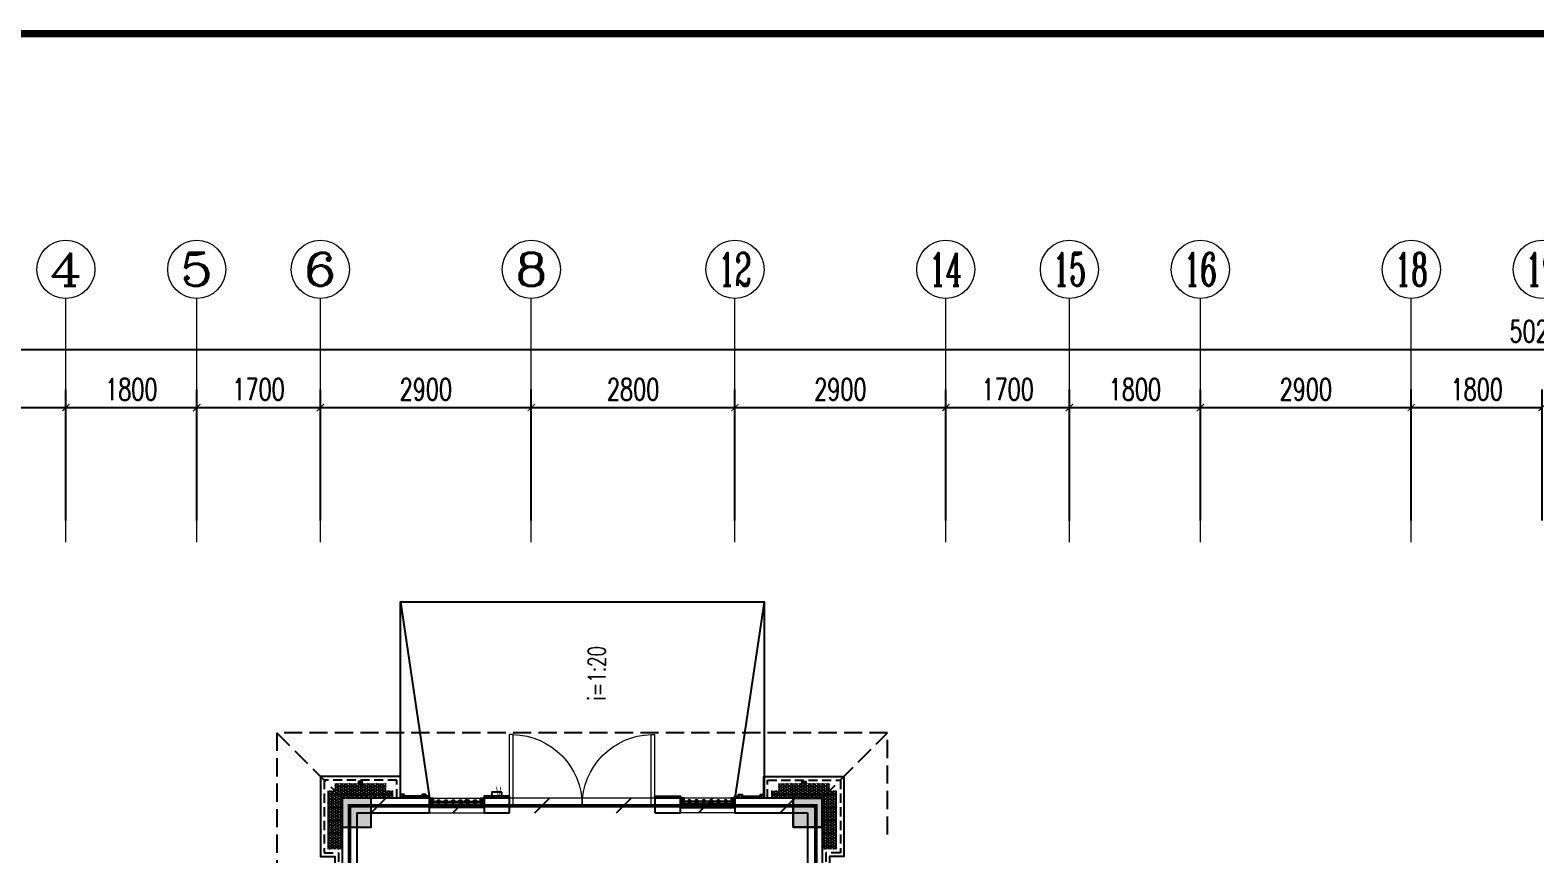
# Model space of a CAD drawing. Extents: x 3753737 to 4713801, y -857380 to 24339.
# Drawn here: x 4557557 to 4578249, y -760651 to -749327 of the extents above; entities that cross this region are included whole.
import ezdxf
from ezdxf.enums import TextEntityAlignment as Align

# ---------------------------------------------------------------- set-up
doc = ezdxf.new("R2010")
doc.units = 0
doc.header["$LTSCALE"] = 1000
doc.header["$MEASUREMENT"] = 0
for name, pattern in [('CENTER2', [1.125, 0.75, -0.125, 0.125, -0.125]), ('DASH', [0.35, 0.25, -0.1]), ('HIDDEN', [0.375, 0.25, -0.125])]:
    doc.linetypes.add(name, pattern=pattern)
doc.layers.get('0').update_dxf_attribs({"linetype": 'CONTINUOUS'})
doc.layers.get('Defpoints').update_dxf_attribs({"linetype": 'CONTINUOUS'})
for name, color, linetype in [('!!电气', 1, 'CONTINUOUS'), ('A-EQPM-MECH', 191, 'CONTINUOUS'), ('SHTLN', 4, 'CONTINUOUS'), ('WALL', 252, 'CONTINUOUS'), ('WIRE-接地', 2, 'CONTINUOUS'), ('修改标示', 212, 'CONTINUOUS'), ('卫生间', 6, 'CONTINUOUS'), ('看线', 185, 'CONTINUOUS'), ('立面', 73, 'CONTINUOUS'), ('立面-看线', 251, 'CONTINUOUS'), ('铝合金', 144, 'CONTINUOUS')]:
    doc.layers.add(name, color=color, linetype=linetype)
for name, color, linetype, lineweight in [('AXIS', 114, 'CONTINUOUS', 20), ('AXIS_TEXT', 7, 'CONTINUOUS', 20), ('PUB_HATCH', 8, 'CONTINUOUS', 9), ('PUB_TEXT', 7, 'CONTINUOUS', 20), ('WINDOW', 146, 'CONTINUOUS', 20), ('图框', 147, 'CONTINUOUS', 20)]:
    doc.layers.add(name, color=color, linetype=linetype, lineweight=lineweight)
doc.styles.add('_TCH_AXIS', font='COMPLEX', dxfattribs={"bigfont": 'GBCBIG'})
doc.styles.add('_TCH_DIM', font='SIMPLEX', dxfattribs={"bigfont": 'GBCBIG'})
doc.styles.add('_TCH_DIM_T3', font='SIMPLEX.shx', dxfattribs={"width": 0.705882, "bigfont": 'GBCBIG.shx'})
doc.styles.add('COMPLEX', font='COMPLEX')
doc.styles.get("Standard").update_dxf_attribs({"font": 'gbenor.shx', "bigfont": 'gbcbig.shx'})
doc.dimstyles.new('_TCH_ARCH&&100', dxfattribs={"dimtxt": 297.5, "dimasz": 100, "dimexe": 250, "dimexo": 300, "dimgap": 100, "dimtad": 1, "dimdec": 0, "dimzin": 0, "dimdsep": 46, "dimtxsty": '_TCH_DIM_T3', "dimblk": 'ARCHTICK', "dimcen": 0.09, "dimclrt": 7, "dimazin": 2, "dimtfac": 1, "dimtdec": 0, "dimtix": 1, "dimtmove": 2, "dimatfit": 3, "dimfxl": 1, "dimtolj": 1, "dimtzin": 0, "dimarcsym": 0})
pattern_1 = [(45, (-879550.0308, -779765.5013), (-2.24506403, 2.24506403), [])]
pattern_2 = [(45, (-879750.0308, -780835.0008), (-2.24506403, 2.24506403), [])]
pattern_3 = [(45, (-691492.517, -939480.5144), (-2.24506403, 2.24506403), [])]
pattern_4 = [(45, (-691392.517, -939480.5153), (-2.24506403, 2.24506403), [])]
pattern_5 = [(45, (-691292.517, -939480.5162), (-2.24506403, 2.24506403), [])]
pattern_6 = [(45, (-691192.517, -939480.517), (-2.24506403, 2.24506403), [])]
pattern_7 = [(45, (-691092.517, -939480.518), (-2.24506403, 2.24506403), [])]
pattern_8 = [(45, (-690992.517, -939480.519), (-2.24506403, 2.24506403), [])]
pattern_9 = [(45, (-691602.5177, -939480.5138), (-2.24506403, 2.24506403), [])]
pattern_10 = [(45, (-690902.5144, -939480.51), (-2.24506403, 2.24506403), [])]
pattern_11 = [(0, (-420517.216, -516416.725), (30.95625, 17.872595), [20.6375, -41.275]), (120, (-420517.216, -516416.725), (-30.9562463, 17.8726014), [20.6375, -41.275]), (60, (-420517.216, -516416.725), (3.7e-06, 35.7451964), [-41.275, 20.6375])]
pattern_12 = [(45, (-691542.282, -939480.3315), (-2.24506403, 2.24506403), [])]

# ---------------------------------------------------------------- blocks, each defined once
blk = doc.blocks.new('A$C028C60F5')
at = {"color": 252}
blk.add_lwpolyline([(400, 0), (0, 0), (0, -400), (400, -400)], close=True, dxfattribs=at)
at = {"layer": 'PUB_HATCH', "color": 252}
blk.add_solid([(0, -400), (400, -400), (0, 0), (400, 0)], dxfattribs=at)
blk = doc.blocks.new('A$C7D502F78')
at = {"layer": '修改标示', "ltscale": 2}
blk.add_lwpolyline([(-151, 197), (-11, 197), (-11, 142), (-151, 142)], close=True, dxfattribs=at)
at = {"layer": 'PUB_TEXT', "width": 0.6}
blk.add_text('V', height=175, dxfattribs=at).set_placement((-147, 99))
blk = doc.blocks.new('A$C148B7D8E')
at = {"layer": '卫生间', "color": 252, "linetype": 'DASH'}
for p, q in [((7700, 15400), (8600, 14500)), ((15200, 14500), (16100, 15400))]:
    blk.add_line(p, q, dxfattribs=at)
blk.add_lwpolyline([(16100, 14000), (16100, 15400), (7700, 15400), (7700, 10800), (7300, 10800), (7300, 10000), (900, 10000), (900, 9000), (-900, 9000), (-900, -900), (1750, -900), (1750, -2100), (23450, -2100), (23450, -900), (25100, -900)], dxfattribs=at)
blk = doc.blocks.new('A$C3EFA6995')
for p in [(9700, 100), (9700, -2400), (15900, -2400)]:
    blk.add_blockref('A$C028C60F5', p)
at = {"xscale": -1}
blk.add_blockref('A$C028C60F5', (16300, 100), dxfattribs=at)
blk = doc.blocks.new('_ArchTick')
at = {"color": 0, "linetype": 'ByBlock', "const_width": 0.15}
blk.add_lwpolyline([(-0.5, -0.5), (0.5, 0.5)], dxfattribs=at)
blk = doc.blocks.new('*D401')
at = {"layer": 'AXIS', "color": 0, "lineweight": -2, "transparency": 16777216}
for p, q in [((-100, 19418), (-100, 22020)), ((50100, 19418), (50100, 22020)), ((-100, 21770), (50100, 21770))]:
    blk.add_line(p, q, dxfattribs=at)
at = {"layer": 'Defpoints', "color": 0, "transparency": 16777216}
for p in [(50100, 21770), (-100, 19118), (50100, 19118)]:
    blk.add_point(p, dxfattribs=at)
at = {"layer": 'AXIS', "color": 0, "lineweight": -2, "transparency": 16777216, "xscale": 100, "yscale": 100, "zscale": 100, "rotation": 180}
blk.add_blockref('_ArchTick', (-100, 21770), dxfattribs=at)
at = {"layer": 'AXIS', "color": 0, "lineweight": -2, "transparency": 16777216, "xscale": 100, "yscale": 100, "zscale": 100}
blk.add_blockref('_ArchTick', (50100, 21770), dxfattribs=at)
at = {"layer": 'AXIS', "color": 7, "transparency": 16777216, "insert": (25000, 22019), "char_height": 297.5, "attachment_point": 5, "style": '_TCH_DIM_T3'}
blk.add_mtext('\\A1;50200', dxfattribs=at)
blk = doc.blocks.new('*D404')
at = {"layer": 'AXIS', "color": 0, "lineweight": -2, "transparency": 16777216}
for p, q in [((1800, 19418), (1800, 21220)), ((4700, 19418), (4700, 21220)), ((1800, 20970), (4700, 20970))]:
    blk.add_line(p, q, dxfattribs=at)
at = {"layer": 'Defpoints', "color": 0, "transparency": 16777216}
for p in [(4700, 20970), (1800, 19118), (4700, 19118)]:
    blk.add_point(p, dxfattribs=at)
at = {"layer": 'AXIS', "color": 0, "lineweight": -2, "transparency": 16777216, "xscale": 100, "yscale": 100, "zscale": 100, "rotation": 180}
blk.add_blockref('_ArchTick', (1800, 20970), dxfattribs=at)
at = {"layer": 'AXIS', "color": 0, "lineweight": -2, "transparency": 16777216, "xscale": 100, "yscale": 100, "zscale": 100}
blk.add_blockref('_ArchTick', (4700, 20970), dxfattribs=at)
at = {"layer": 'AXIS', "color": 7, "transparency": 16777216, "insert": (3250, 21219), "char_height": 297.5, "attachment_point": 5, "style": '_TCH_DIM_T3'}
blk.add_mtext('\\A1;2900', dxfattribs=at)
blk = doc.blocks.new('*D405')
at = {"layer": 'AXIS', "color": 0, "lineweight": -2, "transparency": 16777216}
for p, q in [((4700, 19418), (4700, 21220)), ((6500, 19418), (6500, 21220)), ((4700, 20970), (6500, 20970))]:
    blk.add_line(p, q, dxfattribs=at)
at = {"layer": 'Defpoints', "color": 0, "transparency": 16777216}
for p in [(6500, 20970), (4700, 19118), (6500, 19118)]:
    blk.add_point(p, dxfattribs=at)
at = {"layer": 'AXIS', "color": 0, "lineweight": -2, "transparency": 16777216, "xscale": 100, "yscale": 100, "zscale": 100, "rotation": 180}
blk.add_blockref('_ArchTick', (4700, 20970), dxfattribs=at)
at = {"layer": 'AXIS', "color": 0, "lineweight": -2, "transparency": 16777216, "xscale": 100, "yscale": 100, "zscale": 100}
blk.add_blockref('_ArchTick', (6500, 20970), dxfattribs=at)
at = {"layer": 'AXIS', "color": 7, "transparency": 16777216, "insert": (5600, 21219), "char_height": 297.5, "attachment_point": 5, "style": '_TCH_DIM_T3'}
blk.add_mtext('\\A1;1800', dxfattribs=at)
blk = doc.blocks.new('*D406')
at = {"layer": 'AXIS', "color": 0, "lineweight": -2, "transparency": 16777216}
for p, q in [((6500, 19418), (6500, 21220)), ((8200, 19418), (8200, 21220)), ((6500, 20970), (8200, 20970))]:
    blk.add_line(p, q, dxfattribs=at)
at = {"layer": 'Defpoints', "color": 0, "transparency": 16777216}
for p in [(8200, 20970), (6500, 19118), (8200, 19118)]:
    blk.add_point(p, dxfattribs=at)
at = {"layer": 'AXIS', "color": 0, "lineweight": -2, "transparency": 16777216, "xscale": 100, "yscale": 100, "zscale": 100, "rotation": 180}
blk.add_blockref('_ArchTick', (6500, 20970), dxfattribs=at)
at = {"layer": 'AXIS', "color": 0, "lineweight": -2, "transparency": 16777216, "xscale": 100, "yscale": 100, "zscale": 100}
blk.add_blockref('_ArchTick', (8200, 20970), dxfattribs=at)
at = {"layer": 'AXIS', "color": 7, "transparency": 16777216, "insert": (7350, 21219), "char_height": 297.5, "attachment_point": 5, "style": '_TCH_DIM_T3'}
blk.add_mtext('\\A1;1700', dxfattribs=at)
blk = doc.blocks.new('*D407')
at = {"layer": 'AXIS', "color": 0, "lineweight": -2, "transparency": 16777216}
for p, q in [((8200, 19418), (8200, 21220)), ((11100, 19418), (11100, 21220)), ((8200, 20970), (11100, 20970))]:
    blk.add_line(p, q, dxfattribs=at)
at = {"layer": 'Defpoints', "color": 0, "transparency": 16777216}
for p in [(11100, 20970), (8200, 19118), (11100, 19118)]:
    blk.add_point(p, dxfattribs=at)
at = {"layer": 'AXIS', "color": 0, "lineweight": -2, "transparency": 16777216, "xscale": 100, "yscale": 100, "zscale": 100, "rotation": 180}
blk.add_blockref('_ArchTick', (8200, 20970), dxfattribs=at)
at = {"layer": 'AXIS', "color": 0, "lineweight": -2, "transparency": 16777216, "xscale": 100, "yscale": 100, "zscale": 100}
blk.add_blockref('_ArchTick', (11100, 20970), dxfattribs=at)
at = {"layer": 'AXIS', "color": 7, "transparency": 16777216, "insert": (9650, 21219), "char_height": 297.5, "attachment_point": 5, "style": '_TCH_DIM_T3'}
blk.add_mtext('\\A1;2900', dxfattribs=at)
blk = doc.blocks.new('*D408')
at = {"layer": 'AXIS', "color": 0, "lineweight": -2, "transparency": 16777216}
for p, q in [((11100, 19418), (11100, 21220)), ((13900, 19418), (13900, 21220)), ((11100, 20970), (13900, 20970))]:
    blk.add_line(p, q, dxfattribs=at)
at = {"layer": 'Defpoints', "color": 0, "transparency": 16777216}
for p in [(13900, 20970), (11100, 19118), (13900, 19118)]:
    blk.add_point(p, dxfattribs=at)
at = {"layer": 'AXIS', "color": 0, "lineweight": -2, "transparency": 16777216, "xscale": 100, "yscale": 100, "zscale": 100, "rotation": 180}
blk.add_blockref('_ArchTick', (11100, 20970), dxfattribs=at)
at = {"layer": 'AXIS', "color": 0, "lineweight": -2, "transparency": 16777216, "xscale": 100, "yscale": 100, "zscale": 100}
blk.add_blockref('_ArchTick', (13900, 20970), dxfattribs=at)
at = {"layer": 'AXIS', "color": 7, "transparency": 16777216, "insert": (12500, 21219), "char_height": 297.5, "attachment_point": 5, "style": '_TCH_DIM_T3'}
blk.add_mtext('\\A1;2800', dxfattribs=at)
blk = doc.blocks.new('*D409')
at = {"layer": 'AXIS', "color": 0, "lineweight": -2, "transparency": 16777216}
for p, q in [((13900, 19418), (13900, 21220)), ((16800, 19418), (16800, 21220)), ((13900, 20970), (16800, 20970))]:
    blk.add_line(p, q, dxfattribs=at)
at = {"layer": 'Defpoints', "color": 0, "transparency": 16777216}
for p in [(16800, 20970), (13900, 19118), (16800, 19118)]:
    blk.add_point(p, dxfattribs=at)
at = {"layer": 'AXIS', "color": 0, "lineweight": -2, "transparency": 16777216, "xscale": 100, "yscale": 100, "zscale": 100, "rotation": 180}
blk.add_blockref('_ArchTick', (13900, 20970), dxfattribs=at)
at = {"layer": 'AXIS', "color": 0, "lineweight": -2, "transparency": 16777216, "xscale": 100, "yscale": 100, "zscale": 100}
blk.add_blockref('_ArchTick', (16800, 20970), dxfattribs=at)
at = {"layer": 'AXIS', "color": 7, "transparency": 16777216, "insert": (15350, 21219), "char_height": 297.5, "attachment_point": 5, "style": '_TCH_DIM_T3'}
blk.add_mtext('\\A1;2900', dxfattribs=at)
blk = doc.blocks.new('*D410')
at = {"layer": 'AXIS', "color": 0, "lineweight": -2, "transparency": 16777216}
for p, q in [((16800, 19418), (16800, 21220)), ((18500, 19418), (18500, 21220)), ((16800, 20970), (18500, 20970))]:
    blk.add_line(p, q, dxfattribs=at)
at = {"layer": 'Defpoints', "color": 0, "transparency": 16777216}
for p in [(18500, 20970), (16800, 19118), (18500, 19118)]:
    blk.add_point(p, dxfattribs=at)
at = {"layer": 'AXIS', "color": 0, "lineweight": -2, "transparency": 16777216, "xscale": 100, "yscale": 100, "zscale": 100, "rotation": 180}
blk.add_blockref('_ArchTick', (16800, 20970), dxfattribs=at)
at = {"layer": 'AXIS', "color": 0, "lineweight": -2, "transparency": 16777216, "xscale": 100, "yscale": 100, "zscale": 100}
blk.add_blockref('_ArchTick', (18500, 20970), dxfattribs=at)
at = {"layer": 'AXIS', "color": 7, "transparency": 16777216, "insert": (17650, 21219), "char_height": 297.5, "attachment_point": 5, "style": '_TCH_DIM_T3'}
blk.add_mtext('\\A1;1700', dxfattribs=at)
blk = doc.blocks.new('*D411')
at = {"layer": 'AXIS', "color": 0, "lineweight": -2, "transparency": 16777216}
for p, q in [((18500, 19418), (18500, 21220)), ((20300, 19418), (20300, 21220)), ((18500, 20970), (20300, 20970))]:
    blk.add_line(p, q, dxfattribs=at)
at = {"layer": 'Defpoints', "color": 0, "transparency": 16777216}
for p in [(20300, 20970), (18500, 19118), (20300, 19118)]:
    blk.add_point(p, dxfattribs=at)
at = {"layer": 'AXIS', "color": 0, "lineweight": -2, "transparency": 16777216, "xscale": 100, "yscale": 100, "zscale": 100, "rotation": 180}
blk.add_blockref('_ArchTick', (18500, 20970), dxfattribs=at)
at = {"layer": 'AXIS', "color": 0, "lineweight": -2, "transparency": 16777216, "xscale": 100, "yscale": 100, "zscale": 100}
blk.add_blockref('_ArchTick', (20300, 20970), dxfattribs=at)
at = {"layer": 'AXIS', "color": 7, "transparency": 16777216, "insert": (19400, 21219), "char_height": 297.5, "attachment_point": 5, "style": '_TCH_DIM_T3'}
blk.add_mtext('\\A1;1800', dxfattribs=at)
blk = doc.blocks.new('*D412')
at = {"layer": 'AXIS', "color": 0, "lineweight": -2, "transparency": 16777216}
for p, q in [((20300, 19418), (20300, 21220)), ((23200, 19418), (23200, 21220)), ((20300, 20970), (23200, 20970))]:
    blk.add_line(p, q, dxfattribs=at)
at = {"layer": 'Defpoints', "color": 0, "transparency": 16777216}
for p in [(23200, 20970), (20300, 19118), (23200, 19118)]:
    blk.add_point(p, dxfattribs=at)
at = {"layer": 'AXIS', "color": 0, "lineweight": -2, "transparency": 16777216, "xscale": 100, "yscale": 100, "zscale": 100, "rotation": 180}
blk.add_blockref('_ArchTick', (20300, 20970), dxfattribs=at)
at = {"layer": 'AXIS', "color": 0, "lineweight": -2, "transparency": 16777216, "xscale": 100, "yscale": 100, "zscale": 100}
blk.add_blockref('_ArchTick', (23200, 20970), dxfattribs=at)
at = {"layer": 'AXIS', "color": 7, "transparency": 16777216, "insert": (21750, 21219), "char_height": 297.5, "attachment_point": 5, "style": '_TCH_DIM_T3'}
blk.add_mtext('\\A1;2900', dxfattribs=at)
blk = doc.blocks.new('*D413')
at = {"layer": 'AXIS', "color": 0, "lineweight": -2, "transparency": 16777216}
for p, q in [((23200, 19418), (23200, 21220)), ((25000, 19418), (25000, 21220)), ((23200, 20970), (25000, 20970))]:
    blk.add_line(p, q, dxfattribs=at)
at = {"layer": 'Defpoints', "color": 0, "transparency": 16777216}
for p in [(25000, 20970), (23200, 19118), (25000, 19118)]:
    blk.add_point(p, dxfattribs=at)
at = {"layer": 'AXIS', "color": 0, "lineweight": -2, "transparency": 16777216, "xscale": 100, "yscale": 100, "zscale": 100, "rotation": 180}
blk.add_blockref('_ArchTick', (23200, 20970), dxfattribs=at)
at = {"layer": 'AXIS', "color": 0, "lineweight": -2, "transparency": 16777216, "xscale": 100, "yscale": 100, "zscale": 100}
blk.add_blockref('_ArchTick', (25000, 20970), dxfattribs=at)
at = {"layer": 'AXIS', "color": 7, "transparency": 16777216, "insert": (24100, 21219), "char_height": 297.5, "attachment_point": 5, "style": '_TCH_DIM_T3'}
blk.add_mtext('\\A1;1800', dxfattribs=at)
blk = doc.blocks.new('_AXISO')
blk.add_circle((0, 0), 0.5)
at = {"layer": 'AXIS_TEXT', "style": 'COMPLEX', "width": 1.041667}
blk.add_attdef('A', text='', height=0.56, dxfattribs=at).set_placement((-0.25, -0.28), (0.25, -0.28), align=Align.FIT)
blk = doc.blocks.new('$WINLIB2D$00000001')
at = {"color": 0}
for points in [[(-0.5, 0.5), (-0.5, -0.5)], [(-0.5, 0.5), (0.5, 0.5)], [(0.5, -0.5), (0.5, 0.5)], [(0.5, 0.167), (-0.5, 0.167)], [(0.5, -0.167), (-0.5, -0.167)], [(-0.5, -0.5), (0.5, -0.5)]]:
    blk.add_lwpolyline(points, dxfattribs=at)
blk = doc.blocks.new('$DorLib2D$00000002')
for p, q in [((-0.5, 0), (-0.5, 0.4875)), ((-0.475, 0.4875), (-0.5, 0.4875)), ((-0.475, 0), (-0.475, 0.4875)), ((0.475, 0), (0.475, 0.4875)), ((0.475, 0.4875), (0.5, 0.4875)), ((0.5, 0), (0.5, 0.4875)), ((-0.5, 0), (-0.475, 0)), ((0.5, 0), (0.475, 0))]:
    blk.add_line(p, q)
at = {"lineweight": 13}
for centre, start, end in [((-0.4875, 0), 0, 88.53072), ((0.4875, 0), 91.46928, 180)]:
    blk.add_arc(centre, 0.4875, start, end, dxfattribs=at)
blk = doc.blocks.new('$TelecSys$00000008')
blk.add_line((0.4, 0.4), (-0.4, -0.4))
blk = doc.blocks.new('A$C66B635E3')
at = {"layer": '立面'}
h = blk.add_hatch(dxfattribs=at)
h.set_pattern_fill('ANSI31', color=252, scale=2)
h.set_pattern_definition(pattern_1)
h.paths.add_polyline_path([(8725.3, 15800), (8775.3, 15800), (8775.3, 15830), (8725.3, 15830)])
h = blk.add_hatch(dxfattribs=at)
h.set_pattern_fill('ANSI31', color=252, scale=2)
h.set_pattern_definition(pattern_1)
h.paths.add_polyline_path([(14874.7, 15800), (14824.7, 15800), (14824.7, 15830), (14874.7, 15830)])
h = blk.add_hatch(dxfattribs=at)
h.set_pattern_fill('ANSI31', color=252, scale=2)
h.set_pattern_definition(pattern_12)
h.paths.add_polyline_path([(9300.2, 15600.1), (9700, 15600.1), (9700, 15630.1), (9650, 15630.1), (9650, 15650.2), (9600, 15650.2), (9600, 15630.2), (9350.1, 15630), (9350, 15650.2), (9300.2, 15650.2)])
h.paths.add_polyline_path([(9310.2, 15600.1), (9690, 15600.1), (9690, 15620.1), (9640, 15620.1), (9640, 15640.2), (9610, 15640.2), (9610, 15620.2), (9340.2, 15620), (9340, 15640.2), (9310.2, 15640.2)])
h = blk.add_hatch(dxfattribs=at)
h.set_pattern_fill('ANSI31', color=252, scale=2)
h.set_pattern_definition(pattern_9)
h.paths.add_polyline_path([(9700, 15600), (9750, 15600), (9750, 15533.3), (9700, 15533.3)])
h = blk.add_hatch(dxfattribs=at)
h.set_pattern_fill('ANSI31', color=252, scale=2)
h.set_pattern_definition(pattern_3)
h.paths.add_polyline_path([(9810, 15573), (9840, 15573), (9840, 15533.3), (9810, 15533.3)])
h = blk.add_hatch(dxfattribs=at)
h.set_pattern_fill('ANSI31', color=252, scale=2)
h.set_pattern_definition(pattern_4)
h.paths.add_polyline_path([(9910, 15573), (9940, 15573), (9940, 15533.3), (9910, 15533.3)])
h = blk.add_hatch(dxfattribs=at)
h.set_pattern_fill('ANSI31', color=252, scale=2)
h.set_pattern_definition(pattern_5)
h.paths.add_polyline_path([(10010, 15573), (10040, 15573), (10040, 15533.3), (10010, 15533.3)])
h = blk.add_hatch(dxfattribs=at)
h.set_pattern_fill('ANSI31', color=252, scale=2)
h.set_pattern_definition(pattern_6)
h.paths.add_polyline_path([(10110, 15573), (10140, 15573), (10140, 15533.3), (10110, 15533.3)])
h = blk.add_hatch(dxfattribs=at)
h.set_pattern_fill('ANSI31', color=252, scale=2)
h.set_pattern_definition(pattern_7)
h.paths.add_polyline_path([(10210, 15573), (10240, 15573), (10240, 15533.3), (10210, 15533.3)])
h = blk.add_hatch(dxfattribs=at)
h.set_pattern_fill('ANSI31', color=252, scale=2)
h.set_pattern_definition(pattern_8)
h.paths.add_polyline_path([(10310, 15573), (10340, 15573), (10340, 15533.3), (10310, 15533.3)])
h = blk.add_hatch(dxfattribs=at)
h.set_pattern_fill('ANSI31', color=252, scale=2)
h.set_pattern_definition(pattern_10)
h.paths.add_polyline_path([(10400, 15600), (10450, 15600), (10450, 15533.3), (10400, 15533.3)])
h = blk.add_hatch(dxfattribs=at)
h.set_pattern_fill('ANSI31', color=252, scale=2)
h.set_pattern_definition(pattern_2)
edge = h.paths.add_edge_path()
edge.add_line((10450, 15600), (10460, 15600))
edge.add_line((10460, 15600), (10460, 15620))
edge.add_line((10460, 15620), (10790, 15620))
edge.add_line((10790, 15620), (10790, 15600.1))
edge.add_line((10790, 15600.1), (10800, 15600))
edge.add_line((10800, 15600), (10800, 15630))
edge.add_line((10800, 15630), (10450, 15630))
edge.add_line((10450, 15630), (10450, 15600))
h = blk.add_hatch(dxfattribs=at)
h.set_pattern_fill('ANSI31', color=252, scale=2)
h.set_pattern_definition(pattern_2)
edge = h.paths.add_edge_path()
edge.add_line((13150, 15600), (13140, 15600))
edge.add_line((13140, 15600), (13140, 15620))
edge.add_line((13140, 15620), (12810, 15620))
edge.add_line((12810, 15620), (12810, 15600.1))
edge.add_line((12810, 15600.1), (12800, 15600))
edge.add_line((12800, 15600), (12800, 15630))
edge.add_line((12800, 15630), (13150, 15630))
edge.add_line((13150, 15630), (13150, 15600))
h = blk.add_hatch(dxfattribs=at)
h.set_pattern_fill('ANSI31', color=252, scale=2)
h.set_pattern_definition(pattern_10)
h.paths.add_polyline_path([(13200, 15600), (13150, 15600), (13150, 15533.3), (13200, 15533.3)])
h = blk.add_hatch(dxfattribs=at)
h.set_pattern_fill('ANSI31', color=252, scale=2)
h.set_pattern_definition(pattern_8)
h.paths.add_polyline_path([(13290, 15573), (13260, 15573), (13260, 15533.3), (13290, 15533.3)])
h = blk.add_hatch(dxfattribs=at)
h.set_pattern_fill('ANSI31', color=252, scale=2)
h.set_pattern_definition(pattern_7)
h.paths.add_polyline_path([(13390, 15573), (13360, 15573), (13360, 15533.3), (13390, 15533.3)])
h = blk.add_hatch(dxfattribs=at)
h.set_pattern_fill('ANSI31', color=252, scale=2)
h.set_pattern_definition(pattern_6)
h.paths.add_polyline_path([(13490, 15573), (13460, 15573), (13460, 15533.3), (13490, 15533.3)])
h = blk.add_hatch(dxfattribs=at)
h.set_pattern_fill('ANSI31', color=252, scale=2)
h.set_pattern_definition(pattern_5)
h.paths.add_polyline_path([(13590, 15573), (13560, 15573), (13560, 15533.3), (13590, 15533.3)])
h = blk.add_hatch(dxfattribs=at)
h.set_pattern_fill('ANSI31', color=252, scale=2)
h.set_pattern_definition(pattern_4)
h.paths.add_polyline_path([(13690, 15573), (13660, 15573), (13660, 15533.3), (13690, 15533.3)])
h = blk.add_hatch(dxfattribs=at)
h.set_pattern_fill('ANSI31', color=252, scale=2)
h.set_pattern_definition(pattern_3)
h.paths.add_polyline_path([(13790, 15573), (13760, 15573), (13760, 15533.3), (13790, 15533.3)])
h = blk.add_hatch(dxfattribs=at)
h.set_pattern_fill('ANSI31', color=252, scale=2)
h.set_pattern_definition(pattern_9)
h.paths.add_polyline_path([(13900, 15600), (13850, 15600), (13850, 15533.3), (13900, 15533.3)])
h = blk.add_hatch(dxfattribs=at)
h.set_pattern_fill('ANSI31', color=252, scale=2)
h.set_pattern_definition(pattern_12)
h.paths.add_polyline_path([(14299.8, 15600.1), (13900.1, 15600.1), (13900.1, 15630.1), (13950.1, 15630.1), (13950.1, 15650.2), (14000.1, 15650.2), (14000.1, 15630.2), (14249.9, 15630), (14250.1, 15650.2), (14299.8, 15650.2)])
h.paths.add_polyline_path([(14289.8, 15600.1), (13910.1, 15600.1), (13910.1, 15620.1), (13960.1, 15620.1), (13960.1, 15640.2), (13990.1, 15640.2), (13990.1, 15620.2), (14259.8, 15620), (14260, 15640.2), (14289.8, 15640.2)])
at = {"layer": '立面-看线'}
h = blk.add_hatch(dxfattribs=at)
h.set_pattern_fill('HONEY', color=252, scale=13)
h.set_pattern_definition(pattern_11)
h.paths.add_polyline_path([(9100.3, 15700), (9100.3, 15800), (8400.3, 15800), (8400.3, 15700), (8300.3, 15700), (8300.3, 14900), (8500, 14900), (8500, 15600), (9199.4, 15600), (9199.4, 15700)])
h = blk.add_hatch(dxfattribs=at)
h.set_pattern_fill('HONEY', color=252, scale=13)
h.set_pattern_definition(pattern_11)
h.paths.add_polyline_path([(14499.7, 15700), (14499.7, 15800), (15199.7, 15800), (15199.7, 15700), (15299.7, 15700), (15299.7, 14900), (15100, 14900), (15100, 15600), (14400.6, 15600), (14400.6, 15700)])
at = {"color": 252, "const_width": 8}
for points in [[(8500, 14900), (8300.3, 14900), (8300.3, 15700), (8400.3, 15700), (8400.3, 15800), (8690.3, 15800), (8690.3, 15800), (8810.3, 15800), (8810.3, 15800), (9100.3, 15800), (9100.3, 15700), (9200.3, 15700), (9200.3, 15600)], [(15100, 14900), (15299.7, 14900), (15299.7, 15700), (15199.7, 15700), (15199.7, 15800), (14909.7, 15800), (14909.7, 15800), (14789.7, 15800), (14789.7, 15800), (14499.7, 15800), (14499.7, 15700), (14399.7, 15700), (14399.7, 15600)]]:
    blk.add_lwpolyline(points, dxfattribs=at)
at = {"layer": 'A-EQPM-MECH', "color": 252}
for points in [[(9300.3, 15600), (9300.3, 18300), (14300.2, 18300), (14300.2, 15600)], [(9300.3, 18300), (9700, 15600)], [(14300, 18300), (13900, 15600)]]:
    blk.add_lwpolyline(points, dxfattribs=at)
at = {"layer": 'AXIS'}
for p, q in [((4700, 19118.1), (4700, 22469.9)), ((6500, 19118.1), (6500, 22469.9)), ((8200, 19118.1), (8200, 22469.9)), ((11100, 19118.1), (11100, 22469.9)), ((13900, 19118.1), (13900, 22469.9)), ((16800, 19118.1), (16800, 22469.9)), ((18500, 19118.1), (18500, 22469.9)), ((20300, 19118.1), (20300, 22469.9)), ((23200, 19118.1), (23200, 22469.9))]:
    blk.add_line(p, q, dxfattribs=at)
at = {"layer": 'WALL', "color": 252}
for p, q in [((8500, 15600), (8500, 12900)), ((9700, 15600), (8500, 15600)), ((9700, 15400), (9700, 15600)), ((10800, 15600), (10450, 15600)), ((10450, 15600), (10450, 15400)), ((10800, 15400), (10800, 15600)), ((13150, 15600), (12800, 15600)), ((12800, 15600), (12800, 15400)), ((13150, 15400), (13150, 15600)), ((15100, 15600), (13900, 15600)), ((13900, 15600), (13900, 15400)), ((15100, 15600), (15100, 12900)), ((8700, 15400), (8700, 13100)), ((8700, 15400), (9700, 15400)), ((10450, 15400), (10800, 15400)), ((12800, 15400), (13150, 15400)), ((13900, 15400), (14900, 15400)), ((14900, 15400), (14900, 13100))]:
    blk.add_line(p, q, dxfattribs=at)
at = {"layer": 'WINDOW', "color": 252}
blk.add_line((12800, 15600), (10800, 15600), dxfattribs=at)
at = {"layer": '看线', "color": 252}
for points in [[(9300.3, 15600), (9300.3, 15900), (8200.3, 15900), (8200.3, 14800), (8400, 14800), (8400, 13600), (8200, 13600), (8200, 12600), (9000, 12600), (9000, 12900)], [(14299.7, 15600), (14299.7, 15900), (15399.7, 15900), (15399.7, 14800), (15200, 14800), (15200, 13200), (15400, 13200), (15400, 12300), (14800, 12300)]]:
    blk.add_lwpolyline(points, dxfattribs=at)
at = {"layer": '看线', "color": 252, "linetype": 'HIDDEN', "ltscale": 0.5}
for points in [[(9250.3, 15600), (9250.3, 15850), (8250.3, 15850), (8250.3, 14850), (8450, 14850), (8450, 13550), (8250, 13550), (8250, 12650), (8950, 12650), (8950, 12900)], [(14349.7, 15600), (14349.7, 15850), (15349.7, 15850), (15349.7, 14850), (15150, 14850), (15150, 13150), (15350, 13150), (15350, 12350), (14800, 12350)]]:
    blk.add_lwpolyline(points, dxfattribs=at)
at = {"layer": '立面', "color": 252}
for p, q in [((9910, 15573), (9940, 15573)), ((9910, 15533.3), (9910, 15573)), ((9940, 15533.3), (9910, 15533.3)), ((9940, 15573), (9940, 15533.3)), ((13690, 15573), (13660, 15573)), ((13660, 15573), (13660, 15533.3)), ((13660, 15533.3), (13690, 15533.3)), ((13690, 15533.3), (13690, 15573))]:
    blk.add_line(p, q, dxfattribs=at)
for points in [[(8725.3, 15800), (8775.3, 15800), (8775.3, 15830), (8725.3, 15830)], [(14874.7, 15800), (14824.7, 15800), (14824.7, 15830), (14874.7, 15830)], [(9700, 15600), (9750, 15600), (9750, 15533.3), (9700, 15533.3)], [(10010, 15573), (10040, 15573), (10040, 15533.3), (10010, 15533.3)], [(10110, 15573), (10140, 15573), (10140, 15533.3), (10110, 15533.3)], [(10210, 15573), (10240, 15573), (10240, 15533.3), (10210, 15533.3)], [(10310, 15573), (10340, 15573), (10340, 15533.3), (10310, 15533.3)], [(10400, 15600), (10450, 15600), (10450, 15533.3), (10400, 15533.3)], [(13200, 15600), (13150, 15600), (13150, 15533.3), (13200, 15533.3)], [(13290, 15573), (13260, 15573), (13260, 15533.3), (13290, 15533.3)], [(13390, 15573), (13360, 15573), (13360, 15533.3), (13390, 15533.3)], [(13490, 15573), (13460, 15573), (13460, 15533.3), (13490, 15533.3)], [(13590, 15573), (13560, 15573), (13560, 15533.3), (13590, 15533.3)], [(13900, 15600), (13850, 15600), (13850, 15533.3), (13900, 15533.3)]]:
    blk.add_lwpolyline(points, close=True, dxfattribs=at)
for points in [[(10450, 15600), (10460, 15600), (10460, 15620), (10790, 15620), (10790, 15600.1), (10800, 15600), (10800, 15630), (10450, 15630), (10450, 15600)], [(13150, 15600), (13140, 15600), (13140, 15620), (12810, 15620), (12810, 15600.1), (12800, 15600), (12800, 15630), (13150, 15630), (13150, 15600)]]:
    blk.add_lwpolyline(points, dxfattribs=at)
at = {"layer": '铝合金', "color": 252}
for p, q in [((9750, 15553.2), (9810, 15553.2)), ((9840, 15553.2), (9910, 15553.2)), ((9940, 15553.2), (10010, 15553.2)), ((10040, 15553.2), (10110, 15553.2)), ((10140, 15553.2), (10210, 15553.2)), ((10240, 15553.2), (10310, 15553.2)), ((10340, 15553.2), (10400, 15553.2)), ((13260, 15553.2), (13200, 15553.2)), ((13360, 15553.2), (13290, 15553.2)), ((13460, 15553.2), (13390, 15553.2)), ((13560, 15553.2), (13490, 15553.2)), ((13660, 15553.2), (13590, 15553.2)), ((13760, 15553.2), (13690, 15553.2)), ((13850, 15553.2), (13790, 15553.2))]:
    blk.add_line(p, q, dxfattribs=at)
for points in [[(8725.3, 15800), (8775.3, 15800), (8775.3, 15830), (8725.3, 15830)], [(14874.7, 15800), (14824.7, 15800), (14824.7, 15830), (14874.7, 15830)], [(9700, 15600), (9750, 15600), (9750, 15533.3), (9700, 15533.3)], [(9810, 15573), (9840, 15573), (9840, 15533.3), (9810, 15533.3)], [(9910, 15573), (9940, 15573), (9940, 15533.3), (9910, 15533.3)], [(10010, 15573), (10040, 15573), (10040, 15533.3), (10010, 15533.3)], [(10110, 15573), (10140, 15573), (10140, 15533.3), (10110, 15533.3)], [(10210, 15573), (10240, 15573), (10240, 15533.3), (10210, 15533.3)], [(10310, 15573), (10340, 15573), (10340, 15533.3), (10310, 15533.3)], [(10400, 15600), (10450, 15600), (10450, 15533.3), (10400, 15533.3)], [(13200, 15600), (13150, 15600), (13150, 15533.3), (13200, 15533.3)], [(13290, 15573), (13260, 15573), (13260, 15533.3), (13290, 15533.3)], [(13390, 15573), (13360, 15573), (13360, 15533.3), (13390, 15533.3)], [(13490, 15573), (13460, 15573), (13460, 15533.3), (13490, 15533.3)], [(13590, 15573), (13560, 15573), (13560, 15533.3), (13590, 15533.3)], [(13690, 15573), (13660, 15573), (13660, 15533.3), (13690, 15533.3)], [(13790, 15573), (13760, 15573), (13760, 15533.3), (13790, 15533.3)], [(13900, 15600), (13850, 15600), (13850, 15533.3), (13900, 15533.3)]]:
    blk.add_lwpolyline(points, close=True, dxfattribs=at)
for points in [[(9700, 15600.1), (9700, 15630.1), (9650, 15630.1), (9650, 15650.2), (9600, 15650.2), (9600, 15630.2), (9350.1, 15630), (9350, 15650.2), (9300.2, 15650.2), (9300.2, 15600.1)], [(9690, 15600.1), (9690, 15620.1), (9640, 15620.1), (9640, 15640.2), (9610, 15640.2), (9610, 15620.2), (9340.2, 15620), (9340, 15640.2), (9310.2, 15640.2), (9310.2, 15600.1)], [(10450, 15600), (10460, 15600), (10460, 15620), (10790, 15620), (10790, 15600.1), (10800, 15600), (10800, 15630), (10450, 15630), (10450, 15600)], [(13150, 15600), (13140, 15600), (13140, 15620), (12810, 15620), (12810, 15600.1), (12800, 15600), (12800, 15630), (13150, 15630), (13150, 15600)], [(13900.1, 15600.1), (13900.1, 15630.1), (13950.1, 15630.1), (13950.1, 15650.2), (14000.1, 15650.2), (14000.1, 15630.2), (14249.9, 15630), (14250.1, 15650.2), (14299.8, 15650.2), (14299.8, 15600.1)], [(13910.1, 15600.1), (13910.1, 15620.1), (13960.1, 15620.1), (13960.1, 15640.2), (13990.1, 15640.2), (13990.1, 15620.2), (14259.8, 15620), (14260, 15640.2), (14289.8, 15640.2), (14289.8, 15600.1)]]:
    blk.add_lwpolyline(points, dxfattribs=at)
at = {"color": 252}
for name, p in [('A$C148B7D8E', (-100, 1100)), ('A$C3EFA6995', (-1200, 15500)), ('A$C028C60F5', (14700, 15600))]:
    blk.add_blockref(name, p, dxfattribs=at)
at = {"layer": 'AXIS'}
ref = blk.add_blockref('_AXISO', (4700, 22869.9), dxfattribs=dict(at, xscale=800, yscale=800, zscale=800))
ref.add_attrib('A', '4', dxfattribs={"layer": 'AXIS_TEXT', "height": 452.5, "style": '_TCH_AXIS', "width": 1.3125}).set_placement((4473.7, 22643.6), (4926.3, 22643.6), align=Align.FIT)
ref = blk.add_blockref('_AXISO', (6500, 22869.9), dxfattribs=dict(at, xscale=800, yscale=800, zscale=800))
ref.add_attrib('A', '5', dxfattribs={"layer": 'AXIS_TEXT', "height": 452.5, "style": '_TCH_AXIS', "width": 1.5}).set_placement((6273.7, 22643.6), (6726.3, 22643.6), align=Align.FIT)
ref = blk.add_blockref('_AXISO', (8200, 22869.9), dxfattribs=dict(at, xscale=800, yscale=800, zscale=800))
ref.add_attrib('A', '6', dxfattribs={"layer": 'AXIS_TEXT', "height": 452.5, "style": '_TCH_AXIS', "width": 1.5}).set_placement((7973.7, 22643.6), (8426.3, 22643.6), align=Align.FIT)
ref = blk.add_blockref('_AXISO', (11100, 22869.9), dxfattribs=dict(at, xscale=800, yscale=800, zscale=800))
ref.add_attrib('A', '8', dxfattribs={"layer": 'AXIS_TEXT', "height": 452.5, "style": '_TCH_AXIS', "width": 1.5}).set_placement((10873.7, 22643.6), (11326.3, 22643.6), align=Align.FIT)
ref = blk.add_blockref('_AXISO', (13900, 22869.9), dxfattribs=dict(at, xscale=800, yscale=800, zscale=800))
ref.add_attrib('A', '12', dxfattribs={"layer": 'AXIS_TEXT', "height": 452.55, "style": '_TCH_AXIS', "width": 0.724138}).set_placement((13673.7, 22643.6), (14126.3, 22643.6), align=Align.FIT)
ref = blk.add_blockref('_AXISO', (16800, 22869.9), dxfattribs=dict(at, xscale=800, yscale=800, zscale=800))
ref.add_attrib('A', '14', dxfattribs={"layer": 'AXIS_TEXT', "height": 452.55, "style": '_TCH_AXIS', "width": 0.677419}).set_placement((16573.7, 22643.6), (17026.3, 22643.6), align=Align.FIT)
ref = blk.add_blockref('_AXISO', (18500, 22869.9), dxfattribs=dict(at, xscale=800, yscale=800, zscale=800))
ref.add_attrib('A', '15', dxfattribs={"layer": 'AXIS_TEXT', "height": 452.55, "style": '_TCH_AXIS', "width": 0.724138}).set_placement((18273.7, 22643.6), (18726.3, 22643.6), align=Align.FIT)
ref = blk.add_blockref('_AXISO', (20300, 22869.9), dxfattribs=dict(at, xscale=800, yscale=800, zscale=800))
ref.add_attrib('A', '16', dxfattribs={"layer": 'AXIS_TEXT', "height": 452.55, "style": '_TCH_AXIS', "width": 0.724138}).set_placement((20073.7, 22643.6), (20526.3, 22643.6), align=Align.FIT)
ref = blk.add_blockref('_AXISO', (23200, 22869.9), dxfattribs=dict(at, xscale=800, yscale=800, zscale=800))
ref.add_attrib('A', '18', dxfattribs={"layer": 'AXIS_TEXT', "height": 452.55, "style": '_TCH_AXIS', "width": 0.724138}).set_placement((22973.7, 22643.6), (23426.3, 22643.6), align=Align.FIT)
ref = blk.add_blockref('_AXISO', (25000, 22869.9), dxfattribs=dict(at, xscale=800, yscale=800, zscale=800))
ref.add_attrib('A', '19', dxfattribs={"layer": 'AXIS_TEXT', "height": 452.55, "style": '_TCH_AXIS', "width": 0.724138}).set_placement((24773.7, 22643.6), (25226.3, 22643.6), align=Align.FIT)
at = {"layer": 'WINDOW', "color": 252, "rotation": 180}
for name, p, xscale, yscale, zscale in [('$DorLib2D$00000002', (11800, 15500), 2000, -2000, 2000), ('$WINLIB2D$00000001', (10075, 15500), -750.0034281517146, -200, -750.0034281517146), ('$WINLIB2D$00000001', (13525, 15500), 750.0034281517146, -200, 750.0034281517146)]:
    blk.add_blockref(name, p, dxfattribs=dict(at, xscale=xscale, yscale=yscale, zscale=zscale))
at = {"layer": '修改标示', "color": 252, "ltscale": 2, "xscale": -1}
blk.add_blockref('A$C7D502F78', (10544.4, 15487.7), dxfattribs=at)
at = {"layer": 'PUB_TEXT', "color": 252, "style": '_TCH_DIM', "width": 0.705882}
blk.add_text('i=1:20', height=238, rotation=90, dxfattribs=at).set_placement((12118.1, 16943.7))
at = {"layer": 'AXIS'}
for p1, p2, distance, text, picture, middle in [((-100, 19118.1), (50100, 19118.1), 2651.8, '50200', '*D401', (25000, 22018.6)), ((1800, 19118.1), (4700, 19118.1), 1851.8, '2900', '*D404', (3250, 21218.6)), ((4700, 19118.1), (6500, 19118.1), 1851.8, '1800', '*D405', (5600, 21218.6)), ((6500, 19118.1), (8200, 19118.1), 1851.8, '1700', '*D406', (7350, 21218.6)), ((8200, 19118.1), (11100, 19118.1), 1851.8, '2900', '*D407', (9650, 21218.6)), ((11100, 19118.1), (13900, 19118.1), 1851.8, '2800', '*D408', (12500, 21218.6)), ((13900, 19118.1), (16800, 19118.1), 1851.8, '2900', '*D409', (15350, 21218.6)), ((16800, 19118.1), (18500, 19118.1), 1851.8, '1700', '*D410', (17650, 21218.6)), ((18500, 19118.1), (20300, 19118.1), 1851.8, '1800', '*D411', (19400, 21218.6)), ((20300, 19118.1), (23200, 19118.1), 1851.8, '2900', '*D412', (21750, 21218.6)), ((23200, 19118.1), (25000, 19118.1), 1851.8, '1800', '*D413', (24100, 21218.6))]:
    dim = blk.add_aligned_dim(p1=p1, p2=p2, distance=distance, text=text, dimstyle='_TCH_ARCH&&100', dxfattribs=at)
    dim.commit()
    dim.dimension.update_dxf_attribs({"geometry": picture, "text_midpoint": middle})

msp = doc.modelspace()

# ---------------------------------------------------------------- linework, layer by layer
at = {"layer": 'WIRE-接地', "color": 2, "linetype": 'CENTER2', "const_width": 50}
msp.add_lwpolyline([(4553348.8, -766391.2), (4555155.8, -766391.2), (4561555.7, -766391.2), (4561555.7, -764592.6), (4563654.7, -764592.6), (4563654.7, -762492.3), (4561947.5, -762492.3), (4561947.5, -759991.1), (4568361.9, -759991.1), (4568361.9, -762476.7), (4568051, -762476.7), (4568051, -764590.1), (4570155.5, -764590.1), (4570155.5, -765388.6), (4570155.5, -766384.3), (4586546.5, -766384.3), (4586546.5, -764589.1), (4588647.2, -764589.1), (4588647.2, -762588.1), (4588350.3, -762585.7), (4588350.3, -759990.3), (4594751.1, -759990.3)], dxfattribs=at)
at = {"layer": '图框', "const_width": 100}
msp.add_lwpolyline([(4622146.2, -806777.2), (4622146.2, -749377.2), (4541546.2, -749377.2), (4541546.2, -806777.2)], close=True, dxfattribs=at)

# ---------------------------------------------------------------- block references
at = {"layer": '!!电气'}
msp.add_blockref('A$C66B635E3', (4553348.6, -775485.7), dxfattribs=at)
at = {"layer": 'SHTLN', "color": 2, "xscale": 250, "yscale": 250, "zscale": 250}
for p in [(4562342.2, -759991.1), (4563467.2, -759991.1), (4564592.2, -759991.1), (4565717.2, -759991.1), (4566842.2, -759991.1), (4567967.2, -759991.1)]:
    msp.add_blockref('$TelecSys$00000008', p, dxfattribs=at)

doc.saveas('drawing.dxf')
